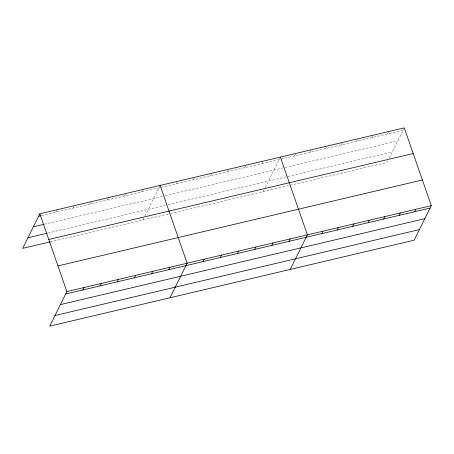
<?xml version="1.0" encoding="UTF-8"?>
<svg xmlns="http://www.w3.org/2000/svg" width="454" height="454" viewBox="0 0 454 454"><rect width="100%" height="100%" fill="white"/><g stroke="black" fill="none" stroke-linecap="round" stroke-linejoin="round"><path stroke-width="0.34" stroke-dasharray="2.27 1.7" d="M55.831 212.177L57.034 209.748M73.009 208.125L74.218 205.702M90.193 204.079L91.396 201.65M107.371 200.027L108.574 197.598M124.549 195.975L125.758 193.546M141.733 191.923L142.936 189.494M142.959 220.003L144.718 216.467M145.008 215.877L160.114 185.442M176.09 183.819L177.298 181.39M193.273 179.767L194.477 177.344M210.452 175.721L211.655 173.292M227.63 171.669L228.839 169.24M244.814 167.617L246.017 165.188M261.992 163.565L263.195 161.136M263.224 191.645L264.977 188.109M265.267 187.519L280.379 157.084M294.657 155.864L295.866 153.435M310.15 152.209L311.353 149.78M325.637 148.554L326.84 146.131M341.124 144.905L342.327 142.477M356.611 141.251L357.82 138.828M372.098 137.602L373.307 135.173M387.591 133.947L388.794 131.518M388.005 160.659L387.126 162.424L171.135 213.357M389.174 158.304L403.981 128.476M41.399 215.582L403.078 130.298M44.384 224.242L162.583 196.366M165.33 195.719L397.812 140.899M47.891 233.055L165.404 205.35M168.156 204.697L287.342 176.595M288.012 176.436L392.392 151.823M50.19 241.88L170.449 213.522"/><path stroke-width="0.68" d="M39.856 213.8L66.874 291.576L49.719 326.131L414.144 240.2L431.3 205.639L404.281 127.869L39.856 213.8L22.7 248.361L50.19 241.88M82.849 289.947L84.052 287.524M100.028 285.901L101.231 283.472M117.206 281.849L118.415 279.42M134.39 277.797L135.593 275.368M151.568 273.745L152.771 271.316M168.746 269.693L169.955 267.264M169.978 297.773L187.133 263.218L160.114 185.442M203.108 261.589L204.311 259.166M220.286 257.543L221.495 255.114M237.47 253.491L238.673 251.062M254.649 249.439L255.852 247.01M271.827 245.387L273.036 242.958M289.011 241.335L290.214 238.906M290.242 269.415L307.392 234.86L280.379 157.084M321.676 233.634L322.885 231.205M337.163 229.979L338.372 227.55M352.656 226.33L353.859 223.901M368.143 222.676L369.346 220.247M383.63 219.027L384.833 216.598M399.117 215.372L400.326 212.943M414.604 211.717L415.813 209.294M38.652 216.229L40.712 215.741M33.386 226.83L43.692 224.401M27.961 237.754L47.205 233.22M48.771 239.468L413.197 153.531M57.959 265.908L422.385 179.977M66.874 291.576L431.3 205.639M65.665 293.999L430.097 208.068M60.405 304.606L424.831 218.669M54.979 315.53L419.411 229.593"/></g></svg>
